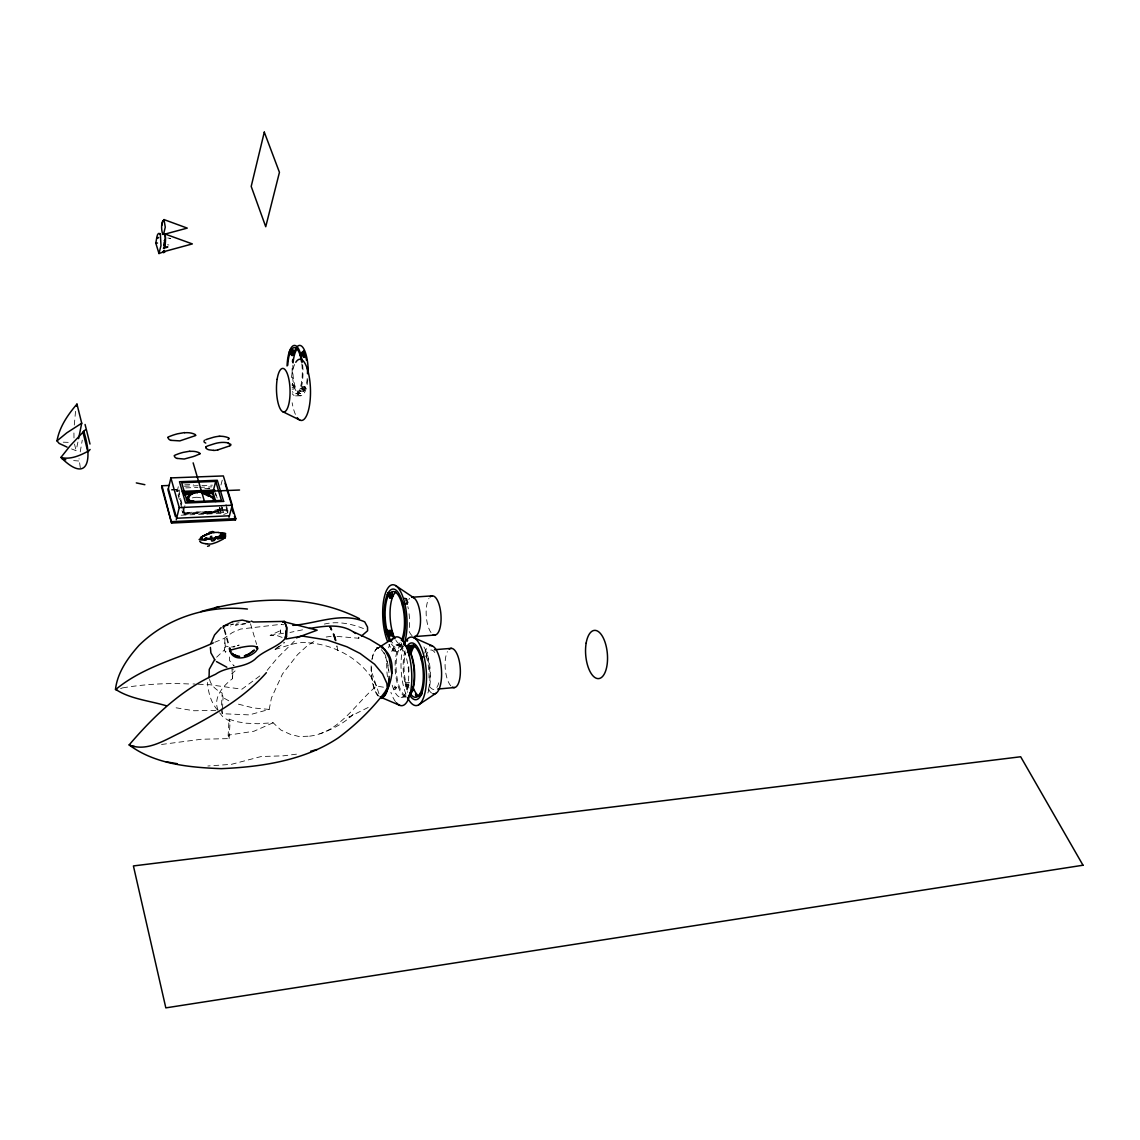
<?xml version="1.0" encoding="UTF-8"?>
<svg xmlns="http://www.w3.org/2000/svg" width="1140" height="1140" viewBox="0 0 1140 1140"><rect width="100%" height="100%" fill="white"/><g stroke="black" fill="none" stroke-linecap="round" stroke-linejoin="round"><path stroke-width="0.75" stroke-dasharray="5 3.75" d="M73.929 432.958L74 438.587M294.434 387.457L294.419 387.158A23.056 7.339 88.7 0 1 293.65 384.636L293.222 386.175A25.208 8.023 88.7 0 0 293.949 388.541L294.448 387.344L292.111 387.401M280.269 631.916L280.554 629.921L280.44 632.472L282.592 632.843L280.44 632.472M74.285 425.035L75.582 410.927M209.561 679.411C210.929 685.881 216.671 690.142 222.172 693.106L221.303 710.32L222.229 713.697L249.29 714.894L269.183 709.408L271.434 697.994L282.464 674.011L297.554 654.645L307.301 645.71L316.25 640.039M225.421 652.094L224.381 649.957L224.936 638.827L225.421 652.094L226.019 651.653M222.229 713.697L222.4 710.476M222.485 708.866L223.07 697.609L222.172 693.106M161.524 744.463L201.41 739.247L229.112 738.606L228.157 735.158L229.055 719.141L235.61 721.449L245.927 723.202L257.939 723.729L273.115 722.76L280.953 730.07L290.258 734.303L299.136 736.554L309.211 736.183M218.054 710.106C212.767 697.68 223.226 685.667 232.517 678.656L231.933 667.898M229.112 738.606L230.081 721.506L229.055 719.141M232.517 678.656L233.059 669.166M229.539 656.996L229.539 660.573L233.429 665.276M393.371 688.161L394.355 689.429L395.794 689.045L394.91 687.52L393.386 688.061L394.654 686.038L396.392 687.548L394.796 687.976L393.97 686.579M371.155 665.888L371.084 671.275A25.493 8.878 85.6 0 0 378.423 696.568M392.374 649.202C394.184 645.739 397.176 651.567 394.198 651.524C392.089 651.439 392.245 649.472 394.896 648.589M80.299 467.728L79.045 458.707M80.213 451.91L82.265 440.111M304.551 390.45L304.024 388.925A23.056 7.339 88.7 0 0 304.751 386.788L305.306 388.241A25.208 8.023 88.7 0 1 304.551 390.45L304.052 391.006L303.696 389.367M71.549 448.918L76.138 450.728L77.962 441.764M371.868 659.918L373.179 654.446L376.87 647.819A25.493 8.878 85.6 0 1 378.836 647.491M177.127 491.568L178.31 486.652M179.522 491.853L178.78 494.888L182.842 509.238M221.93 507.884L221.06 511.133L183.155 512.857L185.165 504.678M219.407 508.027L218.239 512.459L184.195 514.012L185.321 509.466M304.779 386.702L305.306 388.241M220.975 484.999L222.442 479.384M223.754 512.33L181.174 514.283L180.947 515.223L223.511 513.257L222.243 507.257M303.026 388.27C302.271 384.251 302.713 390.436 300.034 388.341L300.561 389.851C302.941 391.519 302.969 385.648 305.306 387.828M292.481 383.567L292.054 385.163L293.222 386.175M292.709 385.42L292.538 383.624M293.949 388.541L294.419 387.158M214.733 642.276L223.967 638.486L232.46 632.486L240.626 629.052L281.651 624.25M302.556 386.745L304.808 386.417M426.274 657.053L426.246 656.298A28.443 10.402 85.5 0 0 426.075 655.714M405.968 686.594L406.553 685.126L408.69 684.941L408.106 686.408L405.968 686.594L405.626 681.563M408.989 688.004L408.149 686.536M395.894 688.788L396.364 687.591M303.525 389.481L299.136 390.45M401.864 642.903L401.337 643.872A29.241 10.445 86.2 0 1 390.393 642.49M403.104 646.28L400.126 650.427L402.676 648.133M293.935 389.096L292.111 389.096M407.536 691.595L407.55 692.322M216.643 657.196L224.381 649.957M284.672 642.347L283.86 643.288L283.561 642.59M231.605 673.868L235.096 670.933M267.173 670.334L277.533 657.794L295.93 639.64M259.82 675.934L241.936 689.201L209.589 684.712L196.921 684.157M383.453 687.192L376.442 686.081C354.982 703.865 339.977 732.365 309.624 736.169M337.027 636.391L358.715 638.243L361.437 636.077M279.029 646.252L274.541 649.658M281.224 645.112L274.64 649.601M376.485 649.059L379.406 647.192M368.192 707.456L348.84 717.103L353.044 714.566C343.81 723.529 331.441 729.657 319.742 733.875M273.115 722.76L253.964 731.239L228.157 735.158M282.093 637.417L276.678 635.422L270.166 635.379L279.728 630.919M120.569 688.702L122.179 687.976M205.955 513.143L205.613 513.285A5.957 3.762 -15.8 0 0 204.744 513.727M206.368 512.971L207.195 512.644A31.678 19.793 -16 0 1 208.05 512.33L214.135 510.464A22.244 13.951 -16 0 1 219.878 509.409L220.091 509.409A16.145 10.16 -16 0 1 220.647 509.38L221.545 509.352A17.969 11.286 -16 0 1 224.965 509.594L226.475 509.865M206.682 514.055L207.509 513.727A31.692 19.779 -16 0 1 208.378 513.413L214.448 511.547A22.258 13.951 -16 0 1 220.205 510.492L220.419 510.506A16.16 10.16 -16 0 1 220.975 510.464L221.858 510.435A17.969 11.286 -16 0 1 225.292 510.677L226.803 510.948A14.193 8.921 -16.1 0 1 228.029 511.276M226.532 513.385L223.711 514.439M376.542 648.019L379.121 647.378L378.166 647.449M275.196 649.43C286.012 646.423 297.084 641.179 308.584 642.789M230.793 624.948L233.429 624.079L230.764 624.948M234.94 646.238L233.13 646.779L234.826 646.195M324.33 624.079C337.34 620.944 351.163 623.637 363.404 628.539L363.674 628.625M326.197 637.018L332.41 636.149M232.688 624.164L230.85 624.52M239.03 622.768L236.607 623.281M192.375 497.881L193.772 497.596A17.3 12.269 13.3 0 1 195.311 497.339L195.752 497.311M270.166 635.379L283.589 633.213M302.556 629.822L289.945 632.458M122.636 687.89C145.393 684.043 168.449 682.789 191.506 684.1M302.841 389.695L303.311 391.262L299.991 391.319L299.464 389.795M281.566 624.563L283.774 624.734M401.152 697.366L406.695 696.853M405.341 684.299L408.989 684.029M405.926 682.803L409.517 682.49M296.457 754.167L283.376 755.834L261.217 756.518L231.42 764.327L207.851 766.009M234.769 646.865L231.477 646.936M396.976 645.183L402.591 644.727M396.763 644.941L401.764 644.556A26.719 9.619 86.2 0 1 395.908 640.352M218.609 511.076L184.537 512.615L179.123 493.492M184.409 486.253L200.17 485.626M201.922 485.555L212.439 485.141M185.763 487.906L197.947 487.407M199.685 487.336L211.869 486.851M171.513 489.844L180.206 489.502M209.774 488.305L204.559 488.519L209.76 488.405M171.484 489.958L180.177 489.601M176.187 490.3L179.707 490.157M175.973 491.226L179.493 491.084M184.751 484.856L193.515 484.514M63.227 442.192L69.968 442.405M295.531 395.879L300.689 395.765M295.502 393.728L300.675 393.628M215.873 710.448L193.857 710.747L172.639 707.228M245.827 623.68L235.353 625.091L245.114 623.68M269.183 709.408L253.379 707.954L235.595 703.451M193.016 683.957L195.125 684.057M78.646 460.988L70.252 460.318M308.612 642.803C336.4 644.898 364.016 660.673 376.442 686.081M167.751 237.989L170.729 238.474L169.547 238.403M167.537 244.758L168.905 244.986M200.882 497.867L199.229 497.553A11.671 8.265 13.3 0 0 196.194 497.268M225.72 646.095L228.214 646.722M233.444 665.276L234.213 665.66M228.784 700.801L223.07 697.609M230.081 721.506L222.87 716.875L218.395 711.232M217.455 709.992C210.871 702.44 208.207 692.236 207.466 682.433M358.373 637.146L358.715 638.243M395.495 650.284L393.913 650.085L393.058 651.239M302 388.312L302.542 389.823M408.932 685.724L408.69 684.941M225.977 504.393L227.943 510.905M227.572 512.273L226.105 507.4L227.544 512.387M221.488 506.502L223.511 513.257M215.731 493.292L217.184 498.151M220.091 507.884L221.06 511.133M214.519 490.97L216.942 499.078M219.364 507.186L220.818 512.059L182.927 513.784L182.001 510.521M217.298 509.295L218.239 512.459M250.487 623.779L256.628 644.399M224.637 629.451L229.012 644.713M224.095 629.85L228.641 645.767M183.298 510.834L184.195 514.012M178.054 494.846L183.155 512.857M74.513 444.101L76.138 450.728M378.95 693.704L372.21 673.526M403.346 645.767A33.573 11.998 86.2 0 1 388.854 644.385M412.053 635.635A19.722 7.225 86.1 0 1 409.16 631.432M408.804 599.512A19.722 7.225 86.1 0 1 409.673 598.386M400.14 642.647A26.762 9.562 86.2 0 1 391.961 642.205M407.864 606.608A26.719 9.619 86.2 0 1 408.334 608.846M409.075 613.776A26.719 9.619 86.2 0 1 409.118 629.793M431.02 632.558A19.636 7.367 86.1 0 1 426.232 615.529A19.636 7.367 86.1 0 1 428.953 598.414M295.417 414.376A30.652 9.776 88.5 0 1 292.139 402.748M291.455 377.625A30.652 9.776 88.5 0 1 294.633 364.458M307.23 378.437A23.056 7.353 88.7 0 1 298.481 392.659A23.056 7.353 88.7 0 1 292.894 365.185M301.815 363.803A23.085 7.31 88.7 0 1 300.148 388.028A23.085 7.31 88.7 0 1 292.339 391.59M302.656 364.871A25.223 7.98 88.7 0 1 300.504 390.037A25.223 7.98 88.7 0 1 292.253 393.742M307.843 379.649A25.194 8.037 88.7 0 1 298.538 394.868A25.194 8.037 88.7 0 1 292.154 366.396M405.94 694.132A34.357 12.497 85.5 0 1 403.004 647.962M431.618 693.02A24.225 9.02 85.5 0 1 427.87 688.232M424.693 653.206A24.225 9.02 85.5 0 1 427.429 647.392M423.909 646.978A28.429 10.417 85.5 0 1 427.856 692.992M426.232 656.227A26.021 9.533 85.5 0 1 428.996 677.93M407.764 688.645A26.049 9.476 85.5 0 1 405.926 652.251M407.222 690.213A28.472 10.345 85.5 0 1 405.227 650.47M408.961 671.503A28.429 10.417 85.5 0 1 408.761 663.893M425.078 650.114A28.429 10.417 85.5 0 1 427.657 692.222M438.786 682.789A19.779 7.367 85.5 0 1 429.096 685.625M425.918 656.797A19.779 7.367 85.5 0 1 436.193 654.773M450.77 685.796A19.679 7.51 85.4 0 1 445.312 669.479A19.679 7.51 85.4 0 1 447.436 651.624M391.732 651.467A26.177 9.348 85.6 0 1 405.669 655.714A26.177 9.348 85.6 0 1 405.669 693.32A26.177 9.348 85.6 0 1 391.747 683.572M395.495 701.67A34.528 12.326 85.6 0 1 390.892 692.308M387.457 676.904A34.528 12.326 85.6 0 1 386.816 660.188M388.64 647.791A34.528 12.326 85.6 0 1 389.695 644.485M379.349 696.469A24.567 8.55 85.6 0 1 371.441 664.948M372.125 658.792A24.567 8.55 85.6 0 1 378.751 648.389M381.23 649.643A24.567 8.55 85.6 0 1 388.726 674.025M405.997 696.839A26.149 9.405 85.6 0 1 395.324 671.759A26.149 9.405 85.6 0 1 401.793 644.898M405.997 695.87A25.379 9.134 85.6 0 1 396.221 670.762A25.379 9.134 85.6 0 1 402.577 645.596M227.986 512.758A19.736 12.54 -16.1 0 1 227.373 513.029M226.461 509.879A14.179 8.921 -16.1 0 1 228.057 510.307M384.123 652.678A25.493 8.878 85.6 0 1 388.954 672.572M239.015 645.126L237.647 645.525L239.015 645.126M230.437 626.116L230.465 626.116M337.768 650.242L336.856 645.91L337.697 650.199"/><path stroke-width="1.5" d="M381.116 698.25A25.493 8.878 85.6 0 0 382.427 698.25C392.203 685.568 398.53 657.025 381.472 647.491M200.042 453.606L199.543 452.951A15.86 10.36 -15.2 0 0 189.782 451.397M166.226 705.745C149.668 700.744 129.989 699.034 115.496 689.273C117.463 672.457 127.922 657.751 138.952 645.44C166.853 617.666 208.606 604.713 247.423 609.045M410.257 648.745L410.315 648.731A28.443 10.402 85.5 0 1 411.255 646.679L411.925 648.56A26.021 9.519 85.5 0 0 410.97 650.584L410.272 648.66L408.676 649.643M392.559 636.704L392.488 636.263A29.213 10.502 86.2 0 1 391.519 633.184L391.505 630.691L390.165 632.002C385.463 628.881 385.705 636.348 389.281 634.396L389.866 632.828L387.671 632.999L387.087 634.553M286.525 636.69L286.496 626.644L284.701 622.155L283.133 621.97M67.061 447.094L59.166 443.432L57 440.881C59.451 426.916 67.858 414.675 76.964 404.116L81.724 423.211L78.589 438.658M164.63 234.185L187.245 228.114L164.003 219.593C160.654 222.956 161.353 229.952 162.735 234.356M195.738 435.266L195.097 434.454A17.1 11.286 -15 0 0 184.652 432.772M229.297 648.332C233.486 674.168 282.293 638.614 240.298 647.577M83.477 433.072L83.776 431.376L70.039 445.925L60.933 457.439C86.939 483.488 93.309 461.201 83.776 431.376M290.942 352.787C291.27 351.206 291.812 356.207 293.051 353.201A25.208 8.023 88.7 0 1 293.75 351.035C292.838 348.413 294.79 354.554 293.664 350.45M76.551 406.168L76.964 404.116M164.887 251.356L158.987 253.536L155.681 242.777C156.679 241.666 156.451 231.392 159.971 233.614M214.106 500.104L213.893 501.044M225.635 535.8L225.292 537.311M286.525 636.719C279.756 646.95 263.54 650.042 254.733 659.519C243.219 668.653 227.459 665.789 215.531 674.296C181.217 689.728 153.302 716.647 129.148 744.919C154.997 764.37 190.138 767.505 221.288 768.659C261.516 766.935 304.423 760.58 338.495 737.708C355.993 724.67 371.897 709.322 385.064 691.895L387.215 687.876L386.916 683.501L382.627 674.011L374.561 664.235L360.126 653.476L346.973 646.808L327.408 640.096L302.271 636.049L286.083 638.984L286.853 627.841L284.316 621.385L253.351 622.013L251.27 621.072M168.977 485.483L161.98 485.754L161.652 487.151L171.584 523.046L235.439 519.997L235.809 518.629L225.05 483.274M229.012 517.261L232.275 505.234L223.355 475.936L170.886 477.902L168.008 490.086L175.361 516.449M171.584 523.046L161.98 485.754M176.287 519.74L179.251 507.585L170.886 477.902M290.786 353.286L291.313 354.854L291.284 354.098M225.321 537.254L225.335 537.182A1.482 0.898 33.1 0 0 224.381 536.356M293.023 353.3L293.564 354.668A23.056 7.339 88.7 0 1 294.262 352.517L293.764 350.992M214.947 501.386L212.582 493.492L215.716 481.408L181.73 482.733L187.202 501.885L221.431 500.403L215.716 481.408M387.415 594.368L389.624 594.211L390.251 596.192L388.084 596.249L387.457 594.268L388.113 592.985L391.889 592.658L393.157 595.265A26.719 9.604 86.2 0 0 392.203 597.446L391.533 595.565A29.213 10.502 86.2 0 1 391.932 594.567M197.191 493.05L197.605 491.554A8.55 8.094 21.2 0 0 196.565 491.796L196.964 491.696A7.467 7.253 8.4 0 1 197.59 491.497M211.342 540.431L212.282 538.208M210.971 643.274L214.562 634.937L221.16 627.655M304.038 357.39L305.164 354.854A25.208 8.023 88.7 0 0 304.38 352.374C300.789 348.826 303.24 357.262 300.205 355.566L300.647 353.998L302.627 353.97L302.171 355.552M304.637 356.179A23.056 7.339 88.7 0 0 303.938 353.942L304.38 352.374M304.038 357.433L304.494 355.837L301.16 355.88L300.96 358.573M304.637 356.82L305.164 354.854M162.692 221.018L161.837 225.278M200.455 538.294L201.523 537.04M293.522 354.796L292.154 355.623L291.341 354.74M390.251 596.192L389.894 598.343L392.174 597.531M158.987 253.536L160.982 245.613L160.398 234.683M232.717 621.642L223.682 626.059L223.583 628.34L223.098 626.288L226.176 625.447M389.68 597.559L389.224 596.377M386.446 632.23L386.731 629.38M389.966 636.462L389.909 632.971M391.519 633.184L392.117 631.631A26.719 9.604 86.2 0 0 393.043 634.652L392.488 636.263M403.945 602.647L401.836 603.202L402.434 601.592L402.634 606.181M405.968 600.851L406.424 598.899L404.486 598.286M406.937 603.901L407.564 602.276A29.213 10.502 86.2 0 0 406.581 599.241M407.194 603.972L407.564 602.276M389.168 595.279L389.624 594.211M407.536 640.595L407.507 640.651A29.213 10.502 86.2 0 1 407.279 641.221M408.69 650.356L408.476 647.506C403.631 648.546 409.16 644.043 411.17 646.138M410.927 650.712L409.916 651.51M290.728 351.035L290.415 351.704L289.873 350.265L293.165 350.237M391.49 595.707L389.353 596.534M115.582 689.629C143.668 666.13 180.576 657.866 213.294 642.903M422.341 693.163L420.176 693.362C422.028 694.517 419.463 698.877 419.406 694.673L421.828 694.459M167.837 437.375L168.05 437.19A7.866 5.201 -14.7 0 1 169.575 436.435L172.838 435.209A47.224 30.809 -15.1 0 1 177.541 433.813L184.666 432.559M388.113 592.985L388.84 594.809L392.573 594.567M162.464 234.427C166.953 231.064 165.286 244.758 164.816 247.522L163.391 248.235L167.851 246.938C160.37 250.686 169.404 233.044 162.692 234.185M57 440.881L66.847 432.801L81.724 423.211M409.459 694.844A28.472 10.345 85.5 0 0 422.555 690.797A28.472 10.345 85.5 0 0 420.76 654.061A28.472 10.345 85.5 0 0 407.094 646.295L407.764 648.204L408.205 647.563A26.049 9.476 85.5 0 1 423.268 673.341A26.049 9.476 85.5 0 1 409.987 693.134M163.519 234.441L165.272 227.159L164.003 219.593M163.177 251.826C166.355 246.81 159.899 256.158 165.799 251.128L192.346 243.917L163.775 233.572M229.853 650.256L240.255 647.577M266.375 672.671C242.934 699.333 211.199 716.661 180.106 732.863C164.559 740.173 146.647 752.172 129.148 744.919M407.379 603.359L403.104 603.943M174.221 455.672L174.406 455.53A7.282 4.774 -14.9 0 1 175.816 454.817L178.838 453.677A43.819 28.3 -15.3 0 1 183.184 452.38L189.796 451.198M214.605 659.704L209.261 669.351L209.062 677.787M257.227 646.993L256.372 647.99L257.327 646.95L257.882 648.817M190.294 495.287L191.563 494.048M195.595 435.58L195.282 435.694A2.294 1.511 -15.3 0 0 194.698 435.879L179.849 440.881L171.071 440.339M199.913 453.934L199.757 454.005A2.28 1.496 -15.5 0 0 199.087 454.219M85.215 429.937L82.949 432.203L87.837 451.753L90.117 449.488M361.437 636.077L367.607 630.748L367.522 627.071L364.729 621.87C342.086 611.539 316.322 623.722 292.781 625.375M282.791 622.055L284.316 621.385M408.69 655.571L409.574 653.277L407.578 652.308M223.839 538.522L223.868 538.493A3.164 2.28 14.1 0 1 224.523 538.109M205.442 534.76L201.666 536.926L211.513 532.865M418.636 704.848L435.95 693.32M200.654 537.353L201.595 536.983M379.834 646.922L394.639 637.474M202.079 536.683L204.715 535.244M248.577 654.246L254.391 650.071L249.418 653.847L244.331 655.942L248.577 654.246M409.844 694.089L410.585 693.263L409.873 692.707M229.881 445.712L230.081 445.612A2.665 1.753 -16.3 0 1 230.779 445.341M198.731 454.376L195.538 455.743A83.519 56.459 -14.5 0 1 193.216 456.584L184.195 459.035L177.185 458.408M201.424 538.636L202.307 538.222M194.042 492.765L192.703 493.449L194.726 492.366M88.663 450.927C80.398 455.387 70.381 459.976 60.933 457.439M205.927 534.532L209.546 533.306L208.577 533.62M196.536 491.711L194.228 492.694M195.638 492.01L194.883 492.537L195.866 491.924M193.786 492.964L194.655 492.623M205.784 439.712L206.639 439.385A31.977 20.89 -15.9 0 1 207.281 439.142L213.436 437.29A22.244 14.592 -16 0 1 219.151 436.292M195.966 492.081L195.339 492.252M206.596 534.261L207.566 533.905M296.414 637.873L317.162 630.178L283.931 621.756M207.252 534.005L208.235 533.634M232.731 621.642L242.307 620.089L250.073 621.884M214.619 539.69L213.835 539.918M216.386 537.097L215.132 537.467L218.367 536.541M310.607 751.246L316.963 749.536M215.945 537.225L215.246 537.481M230.465 649.8L229.91 647.876M214.306 537.709L213.935 537.809M215.56 537.453L216.557 537.168M200.911 611.596C252.125 596.719 310.935 593.712 359.485 618.692M217.498 539.049L222.386 537.966L221.288 537.909M214.676 607.805L219.336 606.566M223.568 535.43L224.466 535.23A9.391 3.391 28.3 0 1 224.053 535.558L223.91 535.372M406.225 639.839L407.55 640.153M219.336 536.299L223.511 535.715M217.897 449.858L228.969 446.139A14.706 9.719 -16.1 0 0 229.796 445.754M223.896 537.467L222.87 537.653M223.811 537.724L223.041 537.852M226.96 625.304L227.872 625.119M222.785 535.572L222.043 535.715M211.099 538.493L210.986 538.507M211.755 532.822L214.562 532.437M408.832 649.743L410.286 648.817L408.661 649.757M309.51 628.439C324.173 626.173 340.575 623.195 353.599 632.087M222.158 537.752L222.628 537.923M207.295 538.721L210.601 538.565L209.489 538.707M223.127 535.757L223.44 535.729M205.186 538.992L204.017 539.035M208.905 538.778L208.62 538.807M214.377 532.451L214.149 532.466A16.787 12.953 16.6 0 0 213.337 532.451M209.076 538.507L210.815 538.365M437.703 689.059L454.661 687.534M214.79 532.423L218.709 532.409M207.908 538.864L206.796 538.935M422.855 657.025L420.689 657.196L421.287 655.671L421.657 660.901M407.764 648.204L411.369 647.905M434.454 649.715L451.397 648.346M435.152 635.009L414.604 636.59A19.722 7.225 86.1 0 0 420.361 615.928A19.722 7.225 86.1 0 0 411.626 597.26M387.03 630.648L390.749 630.363M207.623 538.878L206.682 538.949M412.153 597.232L432.317 595.85M219.151 436.321L219.265 436.321A16.017 10.531 -15.9 0 1 219.92 436.278M229.411 515.779L176.643 518.244L168.364 488.59M171.926 521.65L235.809 518.629M179.251 507.585L232.275 505.234M184.195 493.278L196.037 492.793M201.11 492.58L212.952 492.095L215.773 501.586M184.11 494.66L191.235 494.375M205.471 493.777L212.582 493.492M182.258 491.368L214.762 490.043M183.739 492.224L214.519 490.97M182.514 492.338L239.557 490.015M220.362 436.278L220.804 436.264A17.585 11.543 -15.9 0 1 224.167 436.577L226.219 437.033A13.78 9.063 -16 0 1 228.57 437.959M293.75 351.761L289.318 351.747L289.831 353.215L291.783 353.201M302.114 352.288L302.599 353.87M246.639 621.856L249.176 621.87M410.671 646.038L411.839 648.033M202.165 539.049L200.654 538.793M134.377 746.444L130.573 746.23M213.308 450.328L210.444 450.001A7.268 4.788 -15.8 0 1 205.77 447.735M207.58 543.951L207.879 543.965A17.442 12.511 13.5 0 0 209.546 544.079L210.472 544.051A11.813 8.479 13.5 0 0 213.194 543.495L216.144 542.483A53.438 37.877 12.9 0 0 219.336 541.058L222.229 539.576A20.221 14.464 13.5 0 0 223.54 538.75M206.867 543.88L205.969 543.78M390.165 632.002L390.906 632.273M190.637 500.959L194.712 501.728L193.743 501.415M196.294 502.084L197.477 502.17M196.052 502.042L196.849 502.084M116.779 689.771L115.496 689.273M194.498 501.7L196.052 501.8M194.341 501.785L189.596 500.887M195.51 501.871L194.427 501.686M155.681 242.777L157.505 243.077M194.285 501.671L191.192 501.087M166.141 761.791L177.156 763.686M65.806 459.748L62.301 459.021M196.522 501.885L197.989 502.156M201.281 491.739L199.001 491.426A11.685 11.357 -9.1 0 1 201.338 491.782L204.83 492.936A22.33 20.477 1.8 0 1 206.069 493.335L206.468 493.691A23.854 21.503 4.3 0 1 207.737 494.418L207.965 494.518M201.367 491.696L201.965 491.953M136.301 482.904L144.865 484.7M188.984 500.731L188.713 500.645A5.472 5.33 -34.1 0 1 187.687 500.318M228.257 443.246L229.297 443.603M226.832 667.214L216.472 661.571M190.437 500.902L188.47 499.178L189.354 496.499A12.341 12.098 7.1 0 1 190.123 495.416M380.589 697.167L399.912 705.404M354.74 632.401L369.688 639.369L383.368 647.606M413.35 637.459L432.188 645.839M206.255 493.264L211.498 496.598M353.856 632.201L355.395 633.47M282.805 411.711L299.948 420.118M201.067 542.398L200.825 542.241A5.814 4.189 13.4 0 1 199.728 541.343M224.609 534.304L224.68 534.346A2.793 1.126 27.8 0 1 224.167 535.016M395.651 585.604L413.649 597.702M209.561 495.387L212.923 498.052L211.37 496.812M391.462 630.662L392.103 631.56M209.504 495.53L211.584 497.197M209.561 495.572L212.952 498.08M384.237 648.603L389.125 657.923L391.761 673.355M212.966 497.924L212.981 497.952A2.152 2.109 54.4 0 0 213.721 498.408M213.152 498.28L213.351 498.465A3.206 1.667 51.1 0 0 213.95 498.921M213.579 498.836A3.263 1.781 51.6 0 1 212.938 498.294L212.952 498.266M212.51 498.137L212.667 498.337A2.75 1.881 52.7 0 1 213.65 500.118M214.918 660.032L210.886 652.821L210.387 647.406M167.879 437.503L168.136 438.002A6.954 4.617 -14.8 0 0 171.014 440.411M390.621 634.994L392.217 635.864L393.115 634.809M159.971 233.614L160.398 234.655M303.91 353.856L302.499 353.072L301.673 353.87M229.724 649.472L230.864 651.938L229.796 649.586M206.084 447.564L206.055 447.478A4.161 2.736 -15.5 0 0 205.856 447.065M389.652 635.578L389.281 634.396M231.847 508.226L233.387 513.271M234.412 516.634L235.439 519.997M193.144 462.854L204.687 502.213M85.073 424.479L89.989 444.044M387.429 641.164A33.573 11.998 86.2 0 1 385.405 593.256A33.573 11.998 86.2 0 1 402.762 596.562A33.573 11.998 86.2 0 1 403.959 644.314M391.12 641.036A26.762 9.562 86.2 0 1 386.446 601.136A26.762 9.562 86.2 0 1 400.909 600.495A26.762 9.562 86.2 0 1 401.366 640.58M389.652 641.136A29.241 10.445 86.2 0 1 385.99 598.414A29.241 10.445 86.2 0 1 401.366 598.486A29.241 10.445 86.2 0 1 402.634 641.207M395.024 638.77A26.719 9.619 86.2 0 1 390.051 612.451A26.719 9.619 86.2 0 1 395.808 592.13M430.165 596.875A19.636 7.367 86.1 0 1 440.909 614.26A19.636 7.367 86.1 0 1 433.243 634.624M295.787 362.292A30.652 9.776 88.5 0 1 310.465 389.453A30.652 9.776 88.5 0 1 297.284 417.696M287.764 365.228A23.085 7.31 88.7 0 1 293.963 347.643A23.085 7.31 88.7 0 1 301.573 361.95M293.065 362.919A23.056 7.353 88.7 0 1 297.683 348.413M303.525 350.792A23.056 7.353 88.7 0 1 306.532 360.354M307.315 366.681A23.056 7.353 88.7 0 1 307.501 373.763M287.052 365.983A25.223 7.98 88.7 0 1 293.835 345.506A25.223 7.98 88.7 0 1 302.328 362.078M292.467 361.736A25.194 8.037 88.7 0 1 292.738 359.442M293.507 355.11A25.194 8.037 88.7 0 1 302.584 347.087A25.194 8.037 88.7 0 1 308.213 372.552M404.073 644.67A34.357 12.497 85.5 0 1 421.415 648.161A34.357 12.497 85.5 0 1 424.394 695.058A34.357 12.497 85.5 0 1 407.436 697.509M429.766 645.71A24.225 9.02 85.5 0 1 441.465 669.907A24.225 9.02 85.5 0 1 432.886 693.676M416.599 695.77A28.429 10.417 85.5 0 1 415.587 694.26M413.706 690.555A28.429 10.417 85.5 0 1 412.88 688.446M411.084 650.84A28.429 10.417 85.5 0 1 413.179 645.895M419.32 696.341A26.021 9.533 85.5 0 1 412.993 687.106M411.298 652.607A26.021 9.533 85.5 0 1 415.387 645.611M416.399 696.198A28.429 10.417 85.5 0 1 415.459 694.887M410.771 650.27A28.429 10.417 85.5 0 1 413.521 644.727M449.203 649.23A19.679 7.51 85.4 0 1 460.19 667.27A19.679 7.51 85.4 0 1 452.309 687.092M390.949 641.706A34.528 12.326 85.6 0 1 411.455 669.209A34.528 12.326 85.6 0 1 396.364 702.739M388.783 679.255A24.567 8.55 85.6 0 1 381.216 697.338M405.17 645.44A26.149 9.405 85.6 0 1 414.091 670.748A26.149 9.405 85.6 0 1 408.619 696.127M405.199 645.753A25.379 9.134 85.6 0 1 414.518 670.691A25.379 9.134 85.6 0 1 408.59 695.685M202.307 492.409A21.361 19.366 2.6 0 1 206.055 493.649M199.001 491.269A12.369 12.241 -3.8 0 1 200.854 491.482M188.057 499.548A9.319 6.598 13.2 0 1 188.627 499.178M202.122 493.278A23.826 19.879 10.9 0 1 208.677 496.385M197.918 491.197A11.158 11.03 -9.3 0 1 201.509 491.511M191.762 494.332A12.868 12.284 -39.2 0 1 193.501 493.278M197.12 491.753A8.08 7.667 1.9 0 1 197.633 491.625M201.737 492.224A23.056 20.862 2.8 0 1 209.361 495.786M191.42 494.219A9.519 9.362 -71.6 0 1 192.346 493.677L192.532 493.378A8.308 8.137 32.6 0 0 187.844 497.211M200.882 491.625A19.38 18.81 -10 0 1 201.98 491.882M207.708 494.888A25.251 23.099 1.5 0 1 209.076 495.743M212.069 497.211A9.234 7.268 54.4 0 1 212.738 497.909M187.273 498.351A7.381 7.054 -35.7 0 1 187.658 497.197M215.845 500.375A13.124 4.133 -7.9 0 1 214.491 501.301M214.22 499.961A1.639 0.969 31.7 0 1 213.935 500.061M220.248 534.56A21.617 3.962 -23.5 0 1 223.526 534.019M216.743 538.137A12.583 4.403 -5.2 0 1 214.805 538.778M205.841 543.68A9.434 6.783 13.4 0 1 201.082 542.54M222.898 536.541A14.749 10.659 13.8 0 1 223.568 536.798L223.825 536.926A2.821 2.038 14 0 1 224.395 537.239M224.68 537.538A3.506 1.511 41.5 0 1 225.065 537.538M225.221 538.037A18.112 6.028 22.8 0 1 224.851 538.237M219.179 537.923A22.529 2.138 -19.2 0 1 221.16 537.467M211.698 538.436A11.528 1.824 -10.2 0 1 209.917 538.807M214.634 540.346A10.303 4.517 -3.4 0 1 211.84 541.144M221.345 532.978A24.14 7.139 -30.9 0 1 225.677 533.634M211.812 536.256A11.357 1.454 -11.5 0 1 210.416 536.57M212.083 538.807A8.692 3.263 -3.5 0 1 210.914 538.921M207.922 538.222A13.124 0.798 -7 0 1 206.639 538.365M207.551 546.317A24.994 1.482 -19.1 0 1 209.589 545.632M224.252 537.353A3.776 1.681 42.7 0 1 224.666 537.339M211.84 538.023A8.194 2.779 -10.6 0 1 211.356 538.123M211.812 538.08A7.581 2.394 -10.2 0 1 211.228 538.208M214.078 538.55A23.356 2.964 -20 0 1 220.048 536.969M224.751 535.316A3.32 1.368 43.6 0 1 225.107 535.287M205.528 539.462A9.804 1.553 -4.3 0 1 204.046 539.491M206.255 537.781A12.526 1.325 -4.4 0 1 205.471 537.809M214.178 539.206A25.565 2.109 -16.8 0 1 215.004 538.992M219.536 536.327A24.182 4.503 -24.2 0 1 220.561 536.085M219.336 535.871A22.615 4.175 -24 0 1 220.319 535.643M206.426 539.975A8.493 2.066 -4.7 0 1 199.087 539.505M201.638 538.08A7.51 3.092 -24.6 0 1 200.897 538.137M200.241 538.422A5.615 1.981 -23.7 0 1 200.882 537.995M209.105 532.423A21.147 18.525 31.2 0 1 212.952 531.482M218.709 532.622A13.324 12.982 12.5 0 1 224.466 534.332M224.822 534.261A1.653 1.04 33.9 0 1 225.578 534.817M217.897 449.844A11.329 7.467 -15.9 0 1 213.365 450.414M205.998 446.78A5.629 3.705 -15.7 0 1 206.882 446.296L207.394 446.082A26.22 17.1 -15.9 0 1 208.292 445.712L214.406 443.745A20.264 13.253 -16 0 1 228.456 442.961M229.154 443.845A4.774 3.135 -16.2 0 1 230.879 444.401M227.986 439.47A2.736 1.81 -16.3 0 1 228.769 439.157M205.77 443.075A7.253 4.802 -15.7 0 1 203.932 441.679M204.16 440.482A5.401 3.562 -15.7 0 1 204.544 440.268M228.827 438.173A1.667 1.097 -16.2 0 1 229.083 438.387M389.125 676.405A25.493 8.878 85.6 0 1 388.412 687.092M177.127 458.465A6.441 4.232 -15 0 1 174.42 456.285M164.53 240.227L164.53 241.167L164.53 240.227M285.969 631.247L285.955 632.315L285.969 631.247M164.488 242.15L164.359 243.974L164.488 242.15M285.898 633.441L285.698 635.465L285.898 633.441M164.303 244.544L164.117 246.026L164.303 244.544M285.613 636.077L285.342 637.645L285.613 636.077M264.295 132.126L251.199 186.418L265.734 226.732L279.442 172.325L264.295 132.126M408.733 648.261L410.272 648.56L408.861 648.218M158.489 237.562L156.85 237.847L158.503 237.59M1083 865.231L165.827 1007.874L133.409 865.93L1020.671 756.76L1083 865.231M223.654 501.401L185.578 503.039L179.493 481.736L217.298 480.282L223.654 501.401M239.486 656.498L238.559 656.327L239.486 656.498M237.148 655.956L234.37 654.916L237.148 655.956M233.159 654.189L232.161 653.405L233.159 654.189M330.529 627.527L330.044 626.957L331.583 629.893L330.529 627.527M334.718 636.889C330.5 626.031 338.366 649.259 334.718 636.889M277.134 379.307A21.788 6.783 88.5 0 0 283.803 411.953A21.788 6.783 88.5 0 0 288.876 379.235A21.788 6.783 88.5 0 0 277.134 379.307M586.159 643.074A24.211 10.844 85 0 0 598.557 678.614A24.211 10.844 85 0 0 604.884 641.749A24.211 10.844 85 0 0 586.159 643.074"/></g></svg>
